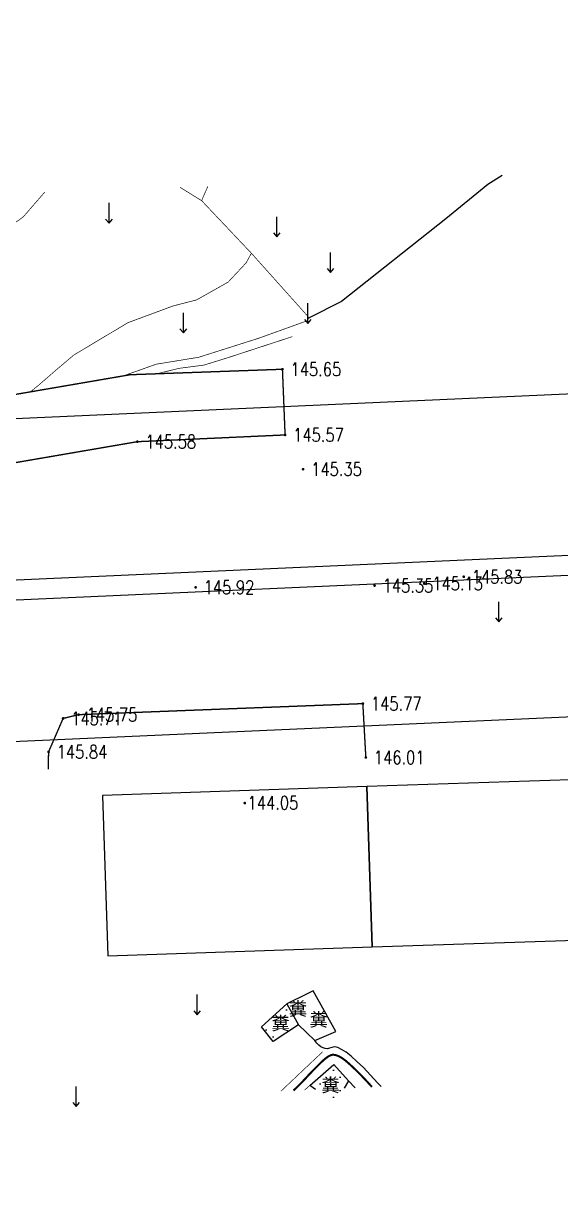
# Model space of a CAD drawing. Extents: x 529262 to 576451, y 2694391 to 2717535.
# Drawn here: x 566343.9 to 566383.9, y 2709345.6 to 2709433.4 of the extents above; entities that cross this region are included whole.
import ezdxf
from ezdxf.enums import TextEntityAlignment as Align
from ezdxf.xclip import XClip

# ---------------------------------------------------------------- set-up
doc = ezdxf.new("R2010")
doc.units = 0
doc.header["$XCLIPFRAME"] = 0
for name, color, linetype in [('DLDW', 8, 'Continuous'), ('DLSS', 4, 'Continuous'), ('DMTZ', 8, 'Continuous'), ('GCD', 8, 'Continuous'), ('JMD', 8, 'Continuous'), ('PP-COM', 7, 'Continuous'), ('RD-中线', 40, 'Continuous'), ('RD-红线', 7, 'Continuous'), ('ZBTZ', 8, 'Continuous'), ('ZJ', 7, 'Continuous'), ('污水管径标注_W10-', 202, 'Continuous')]:
    doc.layers.add(name, color=color, linetype=linetype)
doc.layers.add('SXSS', color=5, linetype='Continuous', lineweight=0)
doc.styles.add('HZ', font='rs.shx', dxfattribs={"width": 0.8, "bigfont": 'hztxt.shx'})
doc.styles.add('宋体', font='', dxfattribs={"width": 0.75})
doc.styles.get('宋体').set_extended_font_data('SimSun')
doc.linetypes.add('10421', pattern='A,2,[150,AAA.SHX,S=0.5,R=0,X=0,Y=0.5],1e-11', length=2)
doc.linetypes.add('1161', pattern='A,0,[149,AAA.SHX,S=0.15,R=0,X=0,Y=0],-1.6', length=1.6)
pattern_1 = [(0, (114.99765, 2.56804), (0.5, 0.5), [0, -1]), (0, (115.49765, 3.06804), (0.5, 0.5), [0, -1])]

# ---------------------------------------------------------------- blocks, each defined once
blk = doc.blocks.new('A$C19FD0107')
at = {"layer": 'RD-中线', "color": 8, "linetype": 'Continuous', "flags": 128}
blk.add_lwpolyline([(-4572.915, 15005.069), (-4761.225, 14996.67), (-4901.316, 14990.496), (-5275.642, 14981.727)], dxfattribs=at)
for points in [[(-4490.734, 14139.438, 0), (-4490.29, 14139.417)], [(-3818.251, 14086.168, 0), (-3817.74, 14086.169)]]:
    blk.add_lwpolyline(points, format="xyb", dxfattribs=at)
at = {"layer": 'RD-红线', "color": 8, "linetype": 'Continuous', "flags": 128}
for points in [[(-4607.568, 15015.536), (-4669.137, 15012.79)], [(-4608.116, 14991.487), (-4760.69, 14984.682), (-4872.055, 14979.774)]]:
    blk.add_lwpolyline(points, dxfattribs=at)
blk = doc.blocks.new('GC200')
at = {"linetype": 'Continuous', "const_width": 0.2, "flags": 128}
blk.add_lwpolyline([(-0.1, 0, 1), (0.1, 0, 1)], format="xyb", close=True, dxfattribs=at)
blk = doc.blocks.new('gc120')
at = {"color": 8}
for p, q in [((0, 0), (0, 3)), ((-0.5, 0.6), (0, 0)), ((0, 0), (0.5, 0.6))]:
    blk.add_line(p, q, dxfattribs=at)

msp = doc.modelspace()

# ---------------------------------------------------------------- hatches: boundary and pattern name
at = {"layer": 'DLDW', "linetype": 'Continuous'}
h = msp.add_hatch(dxfattribs=at)
h.set_pattern_fill('1061', color=252, scale=0.5, style=0)
h.set_pattern_definition(pattern_1)
h.paths.add_polyline_path([(566364.385, 2709358.961), (566362.508, 2709357.717), (566361.64, 2709358.812), (566363.537, 2709360.519)])
h = msp.add_hatch(dxfattribs=at)
h.set_pattern_fill('1061', color=252, scale=0.5, style=0)
h.set_pattern_definition(pattern_1)
h.paths.add_polyline_path([(566367.025, 2709356.007), (566368.122, 2709354.783), (566367.087, 2709353.085), (566365.235, 2709354.445)])

# ---------------------------------------------------------------- linework, layer by layer
at = {"layer": 'DLDW', "color": 252, "linetype": 'Continuous', "flags": 128}
for points, elevation in [([(566364.998, 2709361.245), (566363.537, 2709360.519), (566364.385, 2709358.961), (566364.998, 2709358.375)], 144.433), ([(566364.998, 2709358.375), (566365.613, 2709357.788), (566367.173, 2709358.467), (566365.48, 2709361.485), (566364.998, 2709361.245)], 144.433), ([(566365.649, 2709354.141), (566365.235, 2709354.445), (566367.025, 2709356.007), (566368.122, 2709354.783), (566367.791, 2709354.239)], 144.282)]:
    msp.add_lwpolyline(points, dxfattribs=dict(at, elevation=elevation))
at = {"layer": 'DLDW', "color": 252, "linetype": 'Continuous', "elevation": 144.433, "flags": 128}
msp.add_lwpolyline([(566364.385, 2709358.961), (566362.508, 2709357.717), (566361.64, 2709358.812), (566363.537, 2709360.519)], close=True, dxfattribs=at)
at = {"layer": 'DLSS', "linetype": 'Continuous', "flags": 128}
msp.add_lwpolyline([(566234.662, 2709403.067, 0.1, 0.1, 0), (566234.789, 2709399.075, 0.1, 0.1, 0), (566235.189, 2709396.907, 0.1, 0.1, 0), (566236.414, 2709395.271, 0.1, 0.1, 0), (566237.799, 2709394.619, 0.1, 0.1, 0), (566240.361, 2709394.381, 0.1, 0.1, 0), (566318.486, 2709397.749, 0.1, 0.1, 0), (566327.552, 2709398.084, 0.1, 0.1, 0), (566332.205, 2709398.858, 0.1, 0.1, 0), (566352.405, 2709402.329, 0.1, 0.1, 0), (566363.397, 2709402.831, 0.1, 0.1, 0), (566363.2, 2709407.716, 0, 0, 0)], format="xyseb", dxfattribs=at)
at = {"layer": 'DLSS', "linetype": 'Continuous', "const_width": 0.1, "flags": 128}
msp.add_lwpolyline([(566235.118, 2709399.161), (566237.659, 2709399.328), (566238.86, 2709399.353), (566240.485, 2709399.391), (566318.286, 2709402.745), (566327.047, 2709403.069), (566331.371, 2709403.788), (566351.865, 2709407.31), (566363.2, 2709407.716)], dxfattribs=at)
at = {"layer": 'DLSS', "linetype": 'Continuous', "const_width": 0.1, "elevation": 24.628, "flags": 128}
msp.add_lwpolyline([(566369.404, 2709378.841), (566369.182, 2709382.845), (566348.032, 2709382.025), (566346.883, 2709381.743), (566345.8, 2709379.253), (566345.782, 2709377.955)], dxfattribs=at)
at = {"layer": 'DMTZ', "linetype": '10421', "elevation": 144.199, "flags": 128}
msp.add_lwpolyline([(566379.548, 2709422.12), (566378.491, 2709421.47), (566375.365, 2709418.897), (566367.585, 2709412.748)], dxfattribs=at)
at = {"layer": 'DMTZ', "linetype": '10421', "flags": 128}
msp.add_lwpolyline([(566367.585, 2709412.748), (566365.197, 2709411.536)], dxfattribs=at)
at = {"layer": 'JMD', "linetype": 'Continuous', "elevation": 145.693, "flags": 128}
for points in [[(566369.48, 2709376.673), (566369.883, 2709364.743), (566389.555, 2709365.407), (566389.152, 2709377.337)], [(566349.809, 2709376.008), (566350.212, 2709364.079), (566369.883, 2709364.743), (566369.48, 2709376.673)]]:
    msp.add_lwpolyline(points, close=True, dxfattribs=at)
at = {"layer": 'SXSS', "color": 8, "linetype": 'Continuous', "const_width": 0.15, "flags": 128}
for points in [[(566369.86, 2709354.334), (566369.717, 2709354.492), (566369.499, 2709354.729), (566369.29, 2709354.952), (566369.089, 2709355.161), (566368.897, 2709355.356), (566368.714, 2709355.538), (566368.541, 2709355.705), (566368.379, 2709355.858), (566368.229, 2709355.996), (566368.091, 2709356.119), (566367.965, 2709356.228), (566367.85, 2709356.322), (566367.747, 2709356.401), (566367.656, 2709356.465), (566367.571, 2709356.519), (566367.487, 2709356.566), (566367.404, 2709356.608), (566367.322, 2709356.644), (566367.241, 2709356.673), (566367.161, 2709356.697), (566367.082, 2709356.714), (566367.005, 2709356.725), (566366.923, 2709356.724), (566366.832, 2709356.703), (566366.731, 2709356.663), (566366.622, 2709356.603), (566366.504, 2709356.524), (566366.376, 2709356.426), (566366.239, 2709356.309), (566366.093, 2709356.172), (566365.944, 2709356.027), (566365.799, 2709355.883), (566365.657, 2709355.74), (566365.518, 2709355.599), (566365.383, 2709355.46), (566365.251, 2709355.322), (566365.123, 2709355.186), (566364.998, 2709355.051)], [(566364.998, 2709355.051), (566364.743, 2709354.78), (566364.481, 2709354.511), (566364.211, 2709354.245), (566364.024, 2709354.066)]]:
    msp.add_lwpolyline(points, dxfattribs=at)
at = {"layer": 'ZBTZ', "linetype": 'Continuous', "const_width": 0.05, "flags": 128}
for points, elevation in [([(566325.396, 2709403.008), (566325.394, 2709403.14), (566324.96, 2709407.151), (566325.044, 2709408.339), (566326.262, 2709410.999), (566327.647, 2709412.106), (566331.612, 2709413.424), (566334.006, 2709414.151), (566335.108, 2709414.489), (566339.028, 2709415.936), (566341.147, 2709417.091), (566343.913, 2709419.044), (566345.511, 2709420.888)], 146.19), ([(566357.651, 2709421.327), (566357.187, 2709420.258)], 144.199), ([(566344.448, 2709406.035), (566345.137, 2709406.595), (566346.364, 2709407.665), (566347.692, 2709408.783), (566351.703, 2709411.18), (566355.048, 2709412.42), (566356.823, 2709412.88), (566359.157, 2709414.198), (566360.494, 2709415.625), (566360.89, 2709416.347)], 145.819), ([(566351.363, 2709407.223), (566353.811, 2709408.093), (566356.978, 2709408.61), (566361.425, 2709410.021), (566364.998, 2709411.307)], 145.546), ([(566364.998, 2709355.822), (566366.19, 2709356.948)], 144.952), ([(566363.095, 2709354.023), (566364.998, 2709355.822)], 144.952)]:
    msp.add_lwpolyline(points, dxfattribs=dict(at, elevation=elevation))
for points in [[(566364.998, 2709411.758), (566360.89, 2709416.347), (566357.187, 2709420.258), (566355.579, 2709421.252)], [(566364.998, 2709411.758), (566365.197, 2709411.536), (566364.998, 2709411.307)], [(566353.86, 2709407.381), (566355.49, 2709407.782), (566357.374, 2709408.029), (566359.223, 2709408.605), (566363.932, 2709410.142)], [(566364.855, 2709354.104), (566364.998, 2709354.232)], [(566364.998, 2709354.232), (566365.235, 2709354.445)]]:
    msp.add_lwpolyline(points, dxfattribs=at)
at = {"layer": 'ZBTZ', "linetype": 'Continuous', "elevation": 143.746, "flags": 128}
msp.add_lwpolyline([(566370.534, 2709354.365), (566370.277, 2709354.637), (566369.74, 2709355.218), (566369.221, 2709355.767), (566368.747, 2709356.233), (566368.32, 2709356.615), (566367.939, 2709356.913), (566367.605, 2709357.127), (566367.317, 2709357.257), (566367.075, 2709357.304), (566366.879, 2709357.266), (566366.709, 2709357.205), (566366.542, 2709357.179), (566366.378, 2709357.19), (566366.218, 2709357.237), (566366.062, 2709357.321), (566365.909, 2709357.44), (566365.759, 2709357.596), (566365.613, 2709357.788)], dxfattribs=at)
at = {"layer": 'ZBTZ', "linetype": '1161', "flags": 128}
msp.add_lwpolyline([(566368.122, 2709354.783), (566368.621, 2709354.277)], dxfattribs=at)
at = {"layer": '污水管径标注_W10-'}
msp.add_lwpolyline([(566096.905, 2709381.109), (566116.889, 2709381.912), (566136.872, 2709382.716), (566156.856, 2709383.519), (566176.841, 2709384.323), (566196.824, 2709385.118), (566216.808, 2709385.914), (566256.775, 2709387.505), (566276.765, 2709388.197), (566296.753, 2709388.89), (566316.741, 2709389.582), (566336.728, 2709390.274), (566356.709, 2709391.162), (566376.689, 2709392.049), (566396.67, 2709392.937), (566416.649, 2709393.824), (566436.633, 2709394.643)], dxfattribs=at)

# ---------------------------------------------------------------- block references
at = {"layer": 'GCD', "linetype": 'Continuous'}
ref = msp.add_blockref('GC200', (566363.2, 2709407.716, 145.651), dxfattribs=dict(at, xscale=0.5, yscale=0.5, zscale=0.5))
ref.add_attrib('height', '145.65', dxfattribs={"linetype": 'Continuous', "height": 1, "style": 'HZ', "width": 0.8}).set_placement((566363.8, 2709407.716, 145.651), align=Align.MIDDLE_LEFT)
ref = msp.add_blockref('GC200', (566363.397, 2709402.831, 145.567), dxfattribs=dict(at, xscale=0.5, yscale=0.5, zscale=0.5))
ref.add_attrib('height', '145.57', dxfattribs={"linetype": 'Continuous', "height": 1, "style": 'HZ', "width": 0.8}).set_placement((566363.997, 2709402.831, 145.567), align=Align.MIDDLE_LEFT)
ref = msp.add_blockref('GC200', (566352.405, 2709402.329, 145.578), dxfattribs=dict(at, xscale=0.5, yscale=0.5, zscale=0.5))
ref.add_attrib('height', '145.58', dxfattribs={"linetype": 'Continuous', "height": 1, "style": 'HZ', "width": 0.8}).set_placement((566353.005, 2709402.329, 145.578), align=Align.MIDDLE_LEFT)
ref = msp.add_blockref('GC200', (566364.738, 2709400.283, 145.354), dxfattribs=dict(at, xscale=0.5, yscale=0.5, zscale=0.5))
ref.add_attrib('height', '145.35', dxfattribs={"linetype": 'Continuous', "height": 1, "style": 'HZ', "width": 0.8}).set_placement((566365.338, 2709400.283, 145.354), align=Align.MIDDLE_LEFT)
ref = msp.add_blockref('GC200', (566356.738, 2709391.494, 145.92), dxfattribs=dict(at, xscale=0.5, yscale=0.5, zscale=0.5))
ref.add_attrib('height', '145.92', dxfattribs={"linetype": 'Continuous', "height": 1, "style": 'HZ', "width": 0.8}).set_placement((566357.338, 2709391.494, 145.92), align=Align.MIDDLE_LEFT)
ref = msp.add_blockref('GC200', (566370.052, 2709391.621, 145.353), dxfattribs=dict(at, xscale=0.5, yscale=0.5, zscale=0.5))
ref.add_attrib('height', '145.35', dxfattribs={"linetype": 'Continuous', "height": 1, "style": 'HZ', "width": 0.8}).set_placement((566370.652, 2709391.621, 145.353), align=Align.MIDDLE_LEFT)
ref = msp.add_blockref('GC200', (566373.747, 2709391.775, 145.127), dxfattribs=dict(at, xscale=0.5, yscale=0.5, zscale=0.5))
ref.add_attrib('height', '145.13', dxfattribs={"linetype": 'Continuous', "height": 1, "style": 'HZ', "width": 0.8}).set_placement((566374.347, 2709391.775, 145.127), align=Align.MIDDLE_LEFT)
ref = msp.add_blockref('GC200', (566376.688, 2709392.282, 145.83), dxfattribs=dict(at, xscale=0.5, yscale=0.5, zscale=0.5))
ref.add_attrib('height', '145.83', dxfattribs={"linetype": 'Continuous', "height": 1, "style": 'HZ', "width": 0.8}).set_placement((566377.288, 2709392.282, 145.83), align=Align.MIDDLE_LEFT)
ref = msp.add_blockref('GC200', (566369.182, 2709382.845, 145.77), dxfattribs=dict(at, xscale=0.5, yscale=0.5, zscale=0.5))
ref.add_attrib('height', '145.77', dxfattribs={"linetype": 'Continuous', "height": 1, "style": 'HZ', "width": 0.8}).set_placement((566369.782, 2709382.845, 145.77), align=Align.MIDDLE_LEFT)
ref = msp.add_blockref('GC200', (566348.032, 2709382.025, 145.747), dxfattribs=dict(at, xscale=0.5, yscale=0.5, zscale=0.5))
ref.add_attrib('height', '145.75', dxfattribs={"linetype": 'Continuous', "height": 1, "style": 'HZ', "width": 0.8}).set_placement((566348.632, 2709382.025, 145.747), align=Align.MIDDLE_LEFT)
ref = msp.add_blockref('GC200', (566346.883, 2709381.743, 145.712), dxfattribs=dict(at, xscale=0.5, yscale=0.5, zscale=0.5))
ref.add_attrib('height', '145.71', dxfattribs={"linetype": 'Continuous', "height": 1, "style": 'HZ', "width": 0.8}).set_placement((566347.483, 2709381.743, 145.712), align=Align.MIDDLE_LEFT)
ref = msp.add_blockref('GC200', (566345.8, 2709379.253, 145.844), dxfattribs=dict(at, xscale=0.5, yscale=0.5, zscale=0.5))
ref.add_attrib('height', '145.84', dxfattribs={"linetype": 'Continuous', "height": 1, "style": 'HZ', "width": 0.8}).set_placement((566346.4, 2709379.253, 145.844), align=Align.MIDDLE_LEFT)
ref = msp.add_blockref('GC200', (566369.404, 2709378.841, 146.009), dxfattribs=dict(at, xscale=0.5, yscale=0.5, zscale=0.5))
ref.add_attrib('height', '146.01', dxfattribs={"linetype": 'Continuous', "height": 1, "style": 'HZ', "width": 0.8}).set_placement((566370.004, 2709378.841, 146.009), align=Align.MIDDLE_LEFT)
ref = msp.add_blockref('GC200', (566360.399, 2709375.448, 144.05), dxfattribs=dict(at, xscale=0.5, yscale=0.5, zscale=0.5))
ref.add_attrib('height', '144.05', dxfattribs={"linetype": 'Continuous', "height": 1, "style": 'HZ', "width": 0.8}).set_placement((566360.608, 2709375.467, 144.05), align=Align.MIDDLE_LEFT)
at = {"layer": 'PP-COM'}
ref = msp.add_blockref('A$C19FD0107', (570997.993, 2694390.603), dxfattribs=at)
XClip(ref).set_block_clipping_path([(-9366.4383134884, 14428.6043910822), (-3328.4480743363, 17452.7484863754)])
at = {"layer": 'ZBTZ', "linetype": 'Continuous', "xscale": 0.5, "yscale": 0.5}
for p in [(566350.297, 2709418.591), (566362.78, 2709417.555), (566366.784, 2709414.91), (566365.094, 2709411.128), (566355.829, 2709410.421), (566379.292, 2709388.925), (566356.863, 2709359.703), (566347.845, 2709352.866)]:
    msp.add_blockref('gc120', p, dxfattribs=at)

# ---------------------------------------------------------------- texts
at = {"layer": 'ZJ', "color": 8, "linetype": 'Continuous', "style": '宋体'}
for s, p in [('糞', (566364.361, 2709360.171)), ('糞', (566363.063, 2709359.088)), ('糞 ', (566366.242, 2709359.363)), ('糞 ', (566367.122, 2709354.486))]:
    msp.add_text(s, height=1, dxfattribs=at).set_placement(p, align=Align.MIDDLE)

doc.saveas('drawing.dxf')
